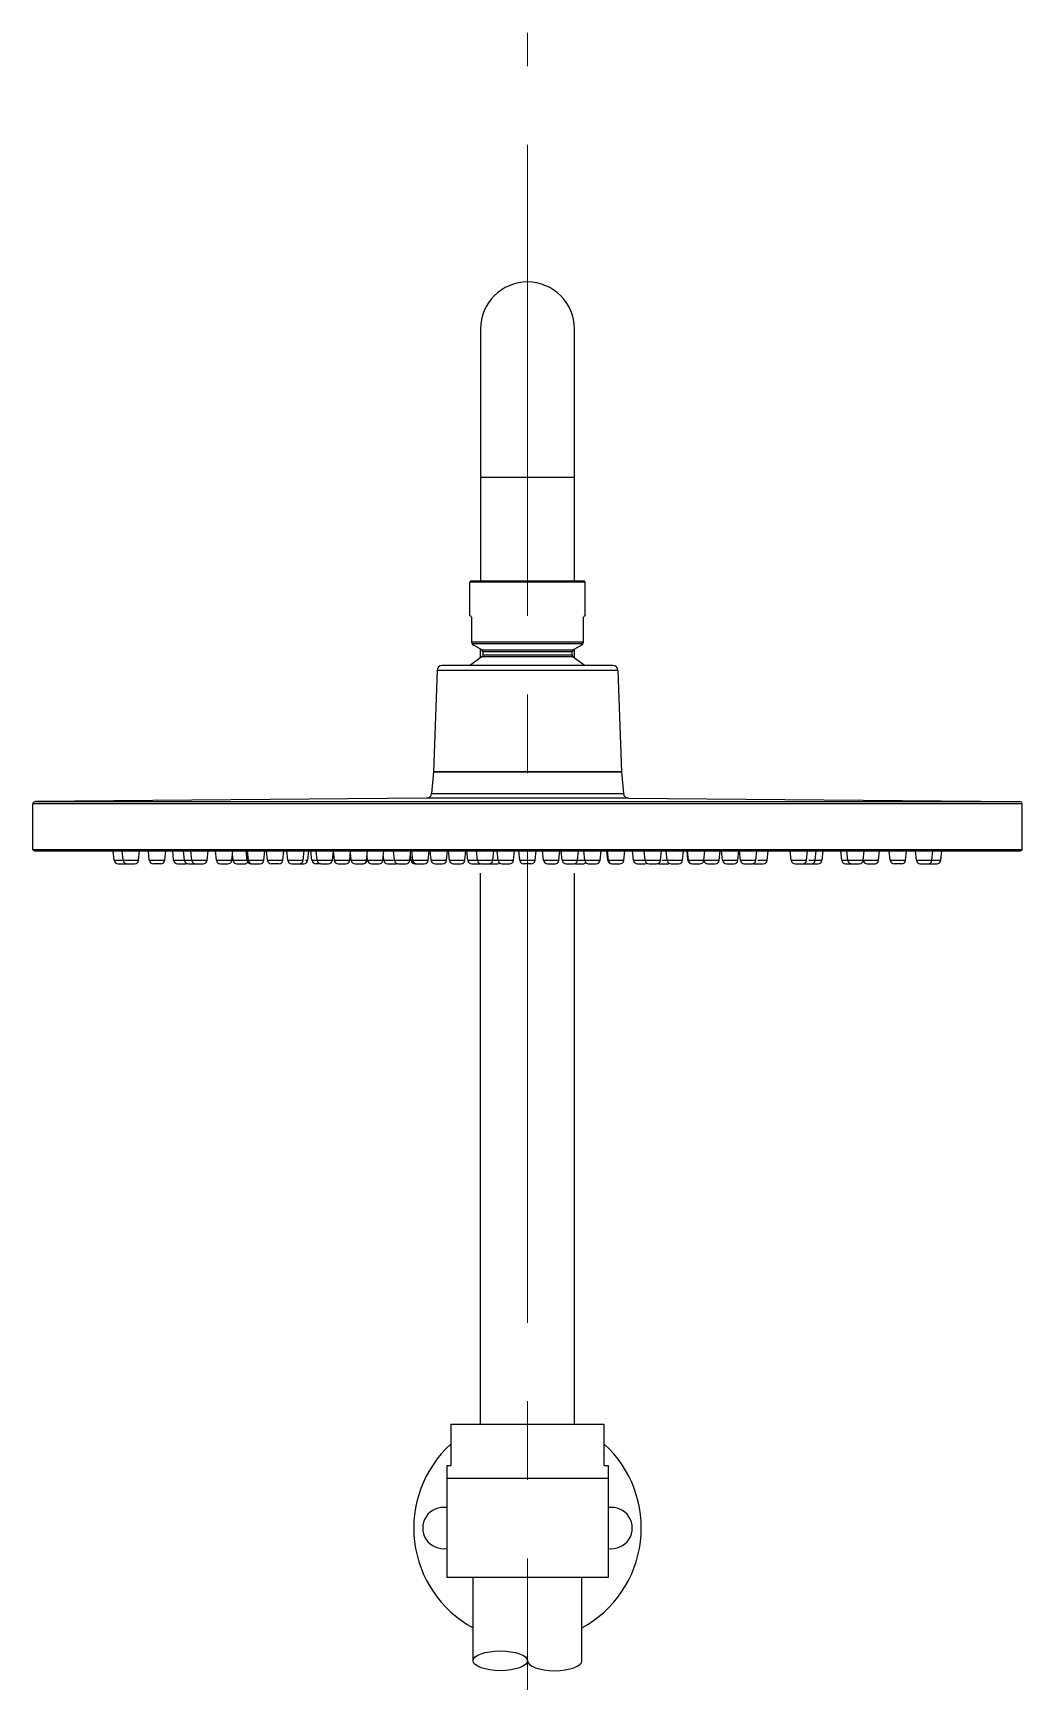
# Model space of a CAD drawing. Extents: x 8047 to 11207, y 0 to 2315.
# Drawn here: x 9093.3 to 9293.3, y 1017.8 to 1350.9 of the extents above; entities that cross this region are included whole.
import ezdxf

# ---------------------------------------------------------------- set-up
doc = ezdxf.new("R2010")
doc.units = 0
doc.header["$LTSCALE"] = 10
doc.header["$MEASUREMENT"] = 0
doc.linetypes.add('CENTER2', pattern=[28.575, 19.05, -3.175, 3.175, -3.175])
doc.layers.get('0').update_dxf_attribs({"linetype": 'CONTINUOUS'})
doc.layers.add('Cneter', color=1, linetype='CENTER2', lineweight=13)
doc.layers.add('DEF_LAYER_ASSEM_MEMBER', color=7, linetype='CONTINUOUS')

msp = doc.modelspace()

# ---------------------------------------------------------------- linework, layer by layer
at = {"color": 7, "linetype": 'Continuous'}
for p, q in [((9183.77, 1291.1), (9183.77, 1240.1)), ((9202.77, 1240.1), (9202.77, 1291.1)), ((9202.77, 1261.1), (9183.77, 1261.1)), ((9181.62, 1233.09), (9181.62, 1239.95)), ((9204.92, 1239.95), (9181.62, 1239.95)), ((9204.77, 1240.1), (9181.77, 1240.1)), ((9204.92, 1233.09), (9204.92, 1239.95)), ((9182.02, 1227.67), (9182.02, 1232.6)), ((9204.52, 1232.6), (9204.52, 1227.67)), ((9182.02, 1227.89), (9204.52, 1227.89)), ((9182.02, 1227.67), (9182.07, 1227.45)), ((9182.27, 1227.23), (9182.28, 1227.46)), ((9182.27, 1227.23), (9182.28, 1227.46)), ((9184.01, 1226.25), (9182.27, 1227.23)), ((9204.26, 1227.46), (9182.28, 1227.46)), ((9183.77, 1224.61), (9183.77, 1226.39)), ((9184.01, 1226.25), (9202.52, 1226.25)), ((9202.52, 1226.25), (9204.26, 1227.23)), ((9202.77, 1224.61), (9202.77, 1226.39)), ((9204.26, 1227.46), (9204.26, 1227.23)), ((9204.26, 1227.46), (9204.26, 1227.23)), ((9210.55, 1223.1), (9175.98, 1223.1)), ((9184.05, 1224.8), (9181.62, 1223.1)), ((9202.48, 1224.8), (9184.05, 1224.8)), ((9184.27, 1225.21), (9184.27, 1225.81)), ((9202.27, 1225.81), (9184.27, 1225.81)), ((9184.27, 1225.21), (9202.27, 1225.21)), ((9202.27, 1225.21), (9202.27, 1225.81)), ((9202.48, 1224.8), (9204.92, 1223.1)), ((9174.98, 1222.1), (9174.27, 1201.6)), ((9211.55, 1222.1), (9174.98, 1222.1)), ((9211.55, 1222.1), (9212.27, 1201.6)), ((9174.27, 1201.59), (9173.87, 1197.19)), ((9174.27, 1201.6), (9212.27, 1201.6)), ((9212.27, 1201.59), (9174.27, 1201.59)), ((9212.27, 1201.59), (9212.67, 1197.19)), ((9172.87, 1196.29), (9093.77, 1195.59)), ((9213.67, 1196.29), (9172.87, 1196.29)), ((9173.87, 1197.19), (9212.67, 1197.19)), ((9213.67, 1196.29), (9292.77, 1195.59)), ((9093.27, 1185.89), (9093.27, 1195.09)), ((9293.27, 1195.09), (9093.27, 1195.09)), ((9093.77, 1195.59), (9292.77, 1195.59)), ((9293.27, 1185.89), (9293.27, 1195.09)), ((9093.27, 1185.89), (9293.27, 1185.89)), ((9093.57, 1185.59), (9292.97, 1185.59)), ((9109.72, 1183.71), (9109.52, 1185.59)), ((9109.72, 1183.71), (9111.32, 1183.71)), ((9110.51, 1182.99), (9112.02, 1182.99)), ((9111.51, 1183.71), (9111.31, 1185.59)), ((9111.51, 1183.71), (9114.61, 1183.71)), ((9112.3, 1182.99), (9113.81, 1182.99)), ((9114.61, 1183.71), (9114.81, 1185.59)), ((9116.8, 1183.71), (9116.61, 1185.59)), ((9116.8, 1183.71), (9119.91, 1183.71)), ((9119.11, 1182.99), (9117.6, 1182.99)), ((9119.91, 1183.71), (9120.11, 1185.59)), ((9121.72, 1183.71), (9121.52, 1185.59)), ((9121.72, 1183.71), (9128.48, 1183.71)), ((9122.51, 1182.99), (9124.02, 1182.99)), ((9123.91, 1183.71), (9123.72, 1185.59)), ((9124.71, 1182.99), (9127.68, 1182.99)), ((9125.38, 1183.71), (9125.18, 1185.59)), ((9128.48, 1183.71), (9128.68, 1185.59)), ((9130.37, 1183.71), (9130.18, 1185.59)), ((9130.37, 1183.71), (9133.48, 1183.71)), ((9131.17, 1182.99), (9132.68, 1182.99)), ((9133.48, 1183.71), (9133.68, 1185.59)), ((9133.72, 1183.71), (9133.6, 1184.84)), ((9133.72, 1183.71), (9139.95, 1183.71)), ((9134.51, 1182.99), (9136.02, 1182.99)), ((9136.55, 1183.71), (9136.36, 1185.59)), ((9136.85, 1183.71), (9136.65, 1185.59)), ((9137.35, 1182.99), (9137.56, 1182.99)), ((9137.64, 1182.99), (9139.16, 1182.99)), ((9139.95, 1183.71), (9140.15, 1185.59)), ((9140.69, 1183.71), (9140.49, 1185.59)), ((9140.69, 1183.71), (9143.79, 1183.71)), ((9143, 1182.99), (9141.48, 1182.99)), ((9143.79, 1183.71), (9143.99, 1185.59)), ((9144.79, 1183.71), (9144.59, 1185.59)), ((9144.79, 1183.71), (9147.9, 1183.71)), ((9145.59, 1182.99), (9148.02, 1182.99)), ((9147.9, 1183.71), (9148.09, 1185.59)), ((9148.37, 1183.71), (9148.82, 1183.71)), ((9148.82, 1183.71), (9149.02, 1185.59)), ((9149.69, 1183.71), (9149.49, 1185.59)), ((9149.69, 1183.71), (9153.82, 1183.71)), ((9151.39, 1182.99), (9150.49, 1182.99)), ((9150.72, 1183.71), (9150.52, 1185.59)), ((9151.51, 1182.99), (9153.02, 1182.99)), ((9153.82, 1183.71), (9154.02, 1185.59)), ((9154.21, 1183.71), (9154.01, 1185.56)), ((9154.21, 1183.71), (9157.31, 1183.71)), ((9155, 1182.99), (9156.52, 1182.99)), ((9157.31, 1183.71), (9157.51, 1185.59)), ((9157.62, 1183.71), (9157.47, 1185.2)), ((9157.62, 1183.71), (9160.82, 1183.71)), ((9158.42, 1182.99), (9159.93, 1182.99)), ((9159.95, 1182.99), (9160.02, 1182.99)), ((9160.73, 1183.71), (9160.93, 1185.59)), ((9160.82, 1183.71), (9160.88, 1184.26)), ((9160.94, 1183.71), (9160.83, 1184.7)), ((9160.94, 1183.71), (9164.04, 1183.71)), ((9161.73, 1182.99), (9163.24, 1182.99)), ((9164.04, 1183.71), (9164.24, 1185.59)), ((9164.21, 1183.71), (9164.12, 1184.52)), ((9164.21, 1183.71), (9166.17, 1183.71)), ((9165.01, 1182.99), (9166.52, 1182.99)), ((9166.38, 1183.71), (9166.18, 1185.59)), ((9166.38, 1183.71), (9169.48, 1183.71)), ((9167.17, 1182.99), (9168.68, 1182.99)), ((9169.48, 1183.71), (9169.68, 1185.59)), ((9169.72, 1183.71), (9169.6, 1184.83)), ((9169.72, 1183.71), (9173.19, 1183.71)), ((9170.08, 1183.71), (9169.89, 1185.59)), ((9170.51, 1182.99), (9170.8, 1182.99)), ((9170.88, 1182.99), (9172.39, 1182.99)), ((9173.19, 1183.71), (9173.39, 1185.59)), ((9173.79, 1183.71), (9173.59, 1185.59)), ((9173.79, 1183.71), (9176.9, 1183.71)), ((9174.59, 1182.99), (9176.1, 1182.99)), ((9176.9, 1183.71), (9177.09, 1185.59)), ((9177.5, 1183.71), (9177.3, 1185.59)), ((9177.5, 1183.71), (9180.6, 1183.71)), ((9178.3, 1182.99), (9179.81, 1182.99)), ((9180.6, 1183.71), (9180.8, 1185.59)), ((9181.21, 1183.71), (9181.01, 1185.59)), ((9181.21, 1183.71), (9187.2, 1183.71)), ((9182, 1182.99), (9183.52, 1182.99)), ((9183.14, 1183.71), (9182.95, 1185.59)), ((9183.94, 1182.99), (9185.45, 1182.99)), ((9185.71, 1182.99), (9187.23, 1182.99)), ((9186.25, 1183.71), (9186.45, 1185.59)), ((9187.32, 1183.71), (9187.12, 1185.59)), ((9187.32, 1183.71), (9190.42, 1183.71)), ((9188.12, 1182.99), (9189.63, 1182.99)), ((9190.42, 1183.71), (9190.62, 1185.59)), ((9191.72, 1183.71), (9191.52, 1185.59)), ((9191.72, 1183.71), (9194.82, 1183.71)), ((9194.02, 1182.99), (9192.51, 1182.99)), ((9194.82, 1183.71), (9195.02, 1185.59)), ((9196.52, 1183.71), (9196.33, 1185.59)), ((9196.52, 1183.71), (9199.63, 1183.71)), ((9197.32, 1182.99), (9198.83, 1182.99)), ((9199.63, 1183.71), (9199.83, 1185.59)), ((9200.29, 1183.71), (9200.09, 1185.59)), ((9200.29, 1183.71), (9207.94, 1183.71)), ((9201.08, 1182.99), (9202.59, 1182.99)), ((9203.02, 1182.99), (9204.53, 1182.99)), ((9203.39, 1183.71), (9203.59, 1185.59)), ((9204.83, 1183.71), (9204.63, 1185.59)), ((9205.63, 1182.99), (9207.14, 1182.99)), ((9207.94, 1183.71), (9208.13, 1185.59)), ((9209.51, 1183.71), (9209.32, 1185.59)), ((9209.64, 1183.71), (9209.44, 1185.59)), ((9209.51, 1183.71), (9212.74, 1183.71)), ((9210.31, 1182.99), (9211.95, 1182.99)), ((9212.74, 1183.71), (9212.94, 1185.59)), ((9214.72, 1183.71), (9214.52, 1185.59)), ((9214.72, 1183.71), (9217.04, 1183.71)), ((9215.51, 1182.99), (9217.02, 1182.99)), ((9217.06, 1183.71), (9216.86, 1185.59)), ((9217.06, 1183.71), (9220.16, 1183.71)), ((9217.85, 1182.99), (9219.36, 1182.99)), ((9220.02, 1182.99), (9221.53, 1182.99)), ((9220.16, 1183.71), (9220.36, 1185.59)), ((9220.44, 1183.71), (9224.62, 1183.71)), ((9221.52, 1183.71), (9221.32, 1185.59)), ((9222.32, 1182.99), (9223.83, 1182.99)), ((9224.62, 1183.71), (9224.82, 1185.59)), ((9225.72, 1183.71), (9225.52, 1185.59)), ((9225.81, 1183.71), (9225.61, 1185.59)), ((9225.72, 1183.71), (9228.91, 1183.71)), ((9226.6, 1182.99), (9228.12, 1182.99)), ((9228.91, 1183.71), (9229.11, 1185.59)), ((9228.93, 1183.71), (9228.92, 1183.8)), ((9228.93, 1183.71), (9232.03, 1183.71)), ((9229.73, 1182.99), (9231.24, 1182.99)), ((9232.03, 1183.71), (9232.23, 1185.59)), ((9232.72, 1183.71), (9232.52, 1185.59)), ((9232.72, 1183.71), (9235.82, 1183.71)), ((9233.51, 1182.99), (9235.02, 1182.99)), ((9235.82, 1183.71), (9236.02, 1185.59)), ((9236.34, 1183.71), (9236.14, 1185.59)), ((9236.34, 1183.71), (9239.44, 1183.71)), ((9237.13, 1182.99), (9238.64, 1182.99)), ((9238.86, 1182.99), (9239.02, 1182.99)), ((9239.43, 1182.99), (9240.95, 1182.99)), ((9239.44, 1183.71), (9239.64, 1185.59)), ((9239.86, 1183.71), (9241.74, 1183.71)), ((9241.74, 1183.71), (9241.94, 1185.59)), ((9246.58, 1183.71), (9246.39, 1185.59)), ((9246.58, 1183.71), (9249.69, 1183.71)), ((9247.38, 1182.99), (9248.89, 1182.99)), ((9248.97, 1182.99), (9250.66, 1182.99)), ((9249.69, 1183.71), (9249.89, 1185.59)), ((9250.14, 1183.71), (9252.82, 1183.71)), ((9250.8, 1182.99), (9252.02, 1182.99)), ((9251.45, 1183.71), (9251.65, 1185.59)), ((9252.82, 1183.71), (9253.02, 1185.59)), ((9256.8, 1183.71), (9256.6, 1185.59)), ((9256.8, 1183.71), (9261.16, 1183.71)), ((9257.6, 1182.99), (9260.36, 1182.99)), ((9258.06, 1183.71), (9257.86, 1185.59)), ((9261.16, 1183.71), (9261.36, 1185.59)), ((9261.16, 1183.71), (9264.27, 1183.71)), ((9261.96, 1182.99), (9263.47, 1182.99)), ((9264.27, 1183.71), (9264.47, 1185.59)), ((9266.63, 1183.71), (9266.43, 1185.59)), ((9266.63, 1183.71), (9269.73, 1183.71)), ((9268.93, 1182.99), (9267.42, 1182.99)), ((9269.73, 1183.71), (9269.93, 1185.59)), ((9271.92, 1183.71), (9271.73, 1185.59)), ((9271.92, 1183.71), (9276.82, 1183.71)), ((9272.72, 1182.99), (9274.23, 1182.99)), ((9274.51, 1182.99), (9276.02, 1182.99)), ((9275.03, 1183.71), (9275.23, 1185.59)), ((9276.82, 1183.71), (9277.02, 1185.59)), ((9177.77, 1069.73), (9177.77, 1061.38)), ((9177.77, 1069.73), (9208.77, 1069.73)), ((9208.77, 1061.38), (9208.77, 1069.73)), ((9176.96, 1061.38), (9176.96, 1038.73)), ((9176.96, 1061.38), (9177.77, 1061.38)), ((9208.77, 1061.38), (9209.57, 1061.38)), ((9209.57, 1061.38), (9209.57, 1038.73)), ((9209.57, 1058.73), (9176.96, 1058.73)), ((9209.57, 1038.73), (9176.96, 1038.73))]:
    msp.add_line(p, q, dxfattribs=at)
for points in [[(9182.07, 1227.45), (9182.21, 1227.27), (9182.27, 1227.23)], [(9204.26, 1227.23), (9204.32, 1227.27), (9204.47, 1227.45), (9204.52, 1227.67)]]:
    msp.add_lwpolyline(points, dxfattribs=at)
for centre, radius, start, end in [((9193.27, 1291.1), 9.5, 0, 180), ((9181.77, 1239.95), 0.15, 90, 180), ((9204.77, 1239.95), 0.15, 0, 90), ((9181.52, 1232.6), 0.5, 0, 78.463), ((9205.02, 1232.6), 0.5, 101.537, 180), ((9183.77, 1225.81), 0.5, 0, 60.4885), ((9202.77, 1225.81), 0.5, 119.5115, 180), ((9175.98, 1222.1), 1, 90, 180), ((9183.77, 1225.21), 0.5, 304.9194, 0), ((9202.77, 1225.21), 0.5, 180, 235.0806), ((9210.55, 1222.1), 1, 0, 90), ((9172.87, 1197.29), 1, 269.7129, 354.2616), ((9213.66, 1197.29), 1, 185.7384, 270.2871), ((9093.77, 1195.09), 0.5, 90, 180), ((9292.77, 1195.09), 0.5, 0, 90), ((9093.57, 1185.89), 0.3, 180, 270), ((9110.51, 1183.79), 0.8, 186.012, 269.9916), ((9112.3, 1183.79), 0.8, 186.0119, 269.9953), ((9112.02, 1183.79), 0.8, 270.0084, 280.1473), ((9113.82, 1183.79), 0.8, 270.0047, 353.9904), ((9117.6, 1183.79), 0.8, 186.0119, 269.9953), ((9119.11, 1183.79), 0.8, 270.0047, 353.9904), ((9122.51, 1183.79), 0.8, 186.012, 269.9916), ((9124.71, 1183.79), 0.8, 186.0119, 269.9953), ((9124.02, 1183.79), 0.8, 270.0084, 295.8388), ((9126.17, 1183.79), 0.8, 186.01, 269.995), ((9127.68, 1183.79), 0.8, 270.0051, 353.9918), ((9131.17, 1183.79), 0.8, 186.01, 269.9949), ((9132.68, 1183.79), 0.8, 270.0051, 353.9918), ((9134.51, 1183.79), 0.8, 186.012, 269.9916), ((9136.02, 1183.79), 0.8, 270.0084, 327.1061), ((9137.35, 1183.79), 0.8, 186.0119, 269.9953), ((9137.64, 1183.79), 0.8, 186.01, 269.9949), ((9139.16, 1183.79), 0.8, 270.0051, 353.9918), ((9141.48, 1183.79), 0.8, 186.01, 269.9949), ((9143, 1183.79), 0.8, 270.005, 353.9918), ((9145.59, 1183.79), 0.8, 186.01, 269.995), ((9147.1, 1183.79), 0.8, 270.0049, 353.9918), ((9148.02, 1183.79), 0.8, 270.0084, 353.9904), ((9150.49, 1183.79), 0.8, 186.0119, 269.9953), ((9151.51, 1183.79), 0.8, 186.01, 269.995), ((9153.02, 1183.79), 0.8, 270.005, 353.9918), ((9155, 1183.79), 0.8, 186.01, 269.995), ((9156.52, 1183.79), 0.8, 270.0051, 353.9918), ((9158.42, 1183.79), 0.8, 186.01, 269.9949), ((9159.93, 1183.79), 0.8, 270.0051, 353.9918), ((9160.02, 1183.79), 0.8, 270.0084, 353.9904), ((9161.73, 1183.79), 0.8, 186.01, 269.9949), ((9163.24, 1183.79), 0.8, 270.0049, 353.9918), ((9165, 1183.79), 0.8, 186.01, 269.995), ((9167.17, 1183.79), 0.8, 186.0119, 269.9954), ((9166.52, 1183.79), 0.8, 270.005, 294.4203), ((9168.68, 1183.79), 0.8, 270.0046, 353.9904), ((9170.51, 1183.79), 0.8, 186.012, 269.9916), ((9170.88, 1183.79), 0.8, 186.0119, 269.9953), ((9172.39, 1183.79), 0.8, 270.0047, 353.9904), ((9174.59, 1183.79), 0.8, 186.0119, 269.9953), ((9176.1, 1183.79), 0.8, 270.0047, 353.9904), ((9178.3, 1183.79), 0.8, 186.0119, 269.9953), ((9179.81, 1183.79), 0.8, 270.0046, 353.9904), ((9182, 1183.79), 0.8, 186.0119, 269.9953), ((9183.94, 1183.79), 0.8, 186.0119, 269.9953), ((9183.52, 1183.79), 0.8, 270.0047, 285.4711), ((9185.45, 1183.79), 0.8, 270.0047, 353.9904), ((9185.71, 1183.79), 0.8, 260.4721, 269.9953), ((9187.23, 1183.79), 0.8, 270.0047, 304.3812), ((9188.12, 1183.79), 0.8, 186.0119, 269.9953), ((9189.63, 1183.79), 0.8, 270.0047, 353.9904), ((9192.51, 1183.79), 0.8, 186.0119, 269.9953), ((9194.02, 1183.79), 0.8, 270.0047, 353.9904), ((9197.32, 1183.79), 0.8, 186.0119, 269.9953), ((9198.83, 1183.79), 0.8, 270.0047, 353.9904), ((9201.08, 1183.79), 0.8, 186.0119, 269.9954), ((9202.6, 1183.79), 0.8, 270.0047, 353.9904), ((9203.02, 1183.79), 0.8, 254.5285, 269.9953), ((9204.53, 1183.79), 0.8, 270.0047, 313.5796), ((9205.63, 1183.79), 0.8, 186.0119, 269.9953), ((9207.14, 1183.79), 0.8, 270.0047, 353.9904), ((9210.31, 1183.79), 0.8, 186.01, 269.9949), ((9210.43, 1183.79), 0.8, 186.0119, 269.9953), ((9211.95, 1183.79), 0.8, 270.0047, 353.9904), ((9215.51, 1183.79), 0.8, 186.01, 269.9949), ((9217.02, 1183.79), 0.8, 270.0051, 301.6933), ((9217.85, 1183.79), 0.8, 186.0119, 269.9953), ((9219.36, 1183.79), 0.8, 270.0047, 353.9904), ((9220.02, 1183.79), 0.8, 245.5798, 269.9949), ((9222.32, 1183.79), 0.8, 186.0119, 269.9953), ((9221.53, 1183.79), 0.8, 270.005, 299.9439), ((9223.83, 1183.79), 0.8, 270.0047, 353.9904), ((9226.51, 1183.79), 0.8, 186.0096, 269.9916), ((9226.6, 1183.79), 0.8, 186.01, 269.995), ((9228.12, 1183.79), 0.8, 270.0049, 353.9918), ((9229.73, 1183.79), 0.8, 186.01, 269.9949), ((9231.24, 1183.79), 0.8, 270.005, 353.9918), ((9233.51, 1183.79), 0.8, 186.01, 269.995), ((9235.02, 1183.79), 0.8, 270.005, 353.9918), ((9237.13, 1183.79), 0.8, 186.01, 269.995), ((9238.64, 1183.79), 0.8, 270.005, 353.9918), ((9239.02, 1183.79), 0.8, 270.0047, 285.2132), ((9239.43, 1183.79), 0.8, 239.8307, 269.9949), ((9240.95, 1183.79), 0.8, 270.0051, 353.9918), ((9247.38, 1183.79), 0.8, 186.01, 269.995), ((9248.89, 1183.79), 0.8, 270.0051, 353.9918), ((9249.14, 1183.79), 0.8, 260.856, 269.9949), ((9250.66, 1183.79), 0.8, 270.0051, 353.9918), ((9252.02, 1183.79), 0.8, 270.0084, 353.988), ((9257.6, 1183.79), 0.8, 186.0119, 269.9953), ((9258.85, 1183.79), 0.8, 186.01, 269.9951), ((9260.36, 1183.79), 0.8, 270.0051, 353.9918), ((9261.96, 1183.79), 0.8, 186.0119, 269.9953), ((9263.47, 1183.79), 0.8, 270.0047, 353.9904), ((9267.42, 1183.79), 0.8, 186.0119, 269.9953), ((9268.93, 1183.79), 0.8, 270.0047, 353.9904), ((9272.72, 1183.79), 0.8, 186.0119, 269.9953), ((9274.23, 1183.79), 0.8, 270.0046, 353.9904), ((9274.51, 1183.79), 0.8, 259.8526, 269.9916), ((9276.02, 1183.79), 0.8, 270.0084, 353.988), ((9292.97, 1185.89), 0.3, 270, 0), ((9193.27, 1048.73), 23, 132.4701, 241.3874), ((9193.27, 1048.73), 23, 298.6126, 47.5299), ((9176.27, 1048.73), 4.18, 80.4064, 279.5941), ((9210.27, 1048.73), 4.18, 260.4023, 99.5977)]:
    msp.add_arc(centre, radius, start, end, dxfattribs=at)
at = {"ltscale": 0.5}
msp.add_ellipse((9187.77, 1021.89), major_axis=(-5.5, 0), ratio=0.363636, dxfattribs=at)
msp.add_ellipse((9198.77, 1021.89), major_axis=(5.5, 0), ratio=0.363636, start_param=3.141593, end_param=6.283185, dxfattribs=at)
at = {"color": 7, "linetype": 'Continuous'}
for points, knots in [([(9182.28, 1227.46), (9182.2, 1227.5), (9182.07, 1227.63), (9182.02, 1227.81), (9182.02, 1227.89)], [0, 0, 0, 0, 0.500034, 1, 1, 1, 1]), ([(9204.26, 1227.46), (9204.33, 1227.5), (9204.46, 1227.63), (9204.52, 1227.81), (9204.52, 1227.89)], [0, 0, 0, 0, 0.5, 1, 1, 1, 1])]:
    msp.add_open_spline(points, degree=3, knots=knots, dxfattribs=at)
at = {"layer": 'Cneter', "lineweight": 5, "ltscale": 0.5}
msp.add_line((9193.27, 518.72), (9193.27, 1350.94), dxfattribs=at)
at = {"layer": 'DEF_LAYER_ASSEM_MEMBER', "color": 7, "linetype": 'Continuous'}
for p, q in [((9183.77, 1069.73), (9183.77, 1181.13)), ((9202.77, 1069.73), (9202.77, 1181.13)), ((9182.27, 1021.89), (9182.27, 1038.73)), ((9204.27, 1021.89), (9204.27, 1038.73))]:
    msp.add_line(p, q, dxfattribs=at)

doc.saveas('drawing.dxf')
